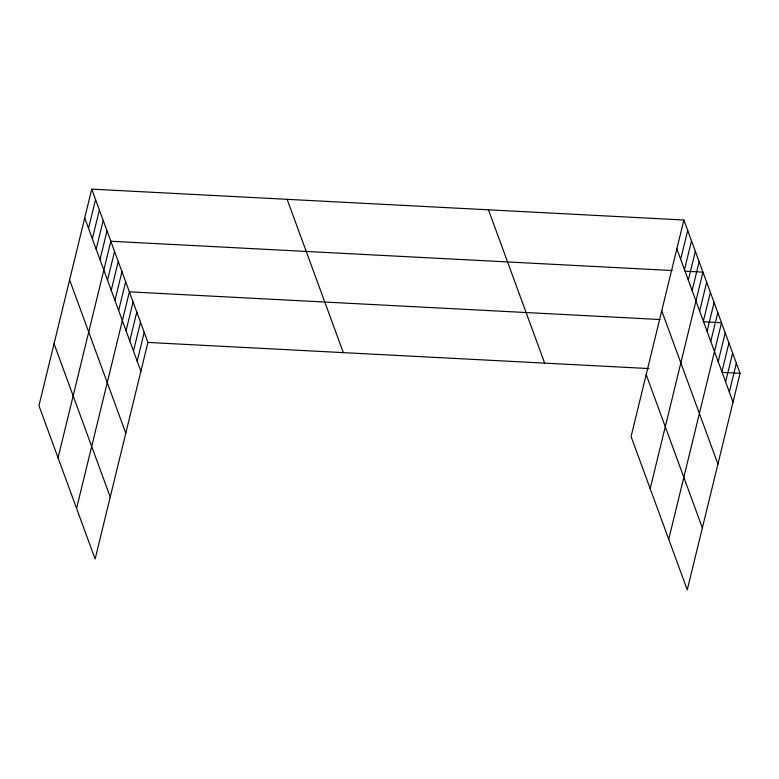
<?xml version="1.0" encoding="UTF-8"?>
<svg xmlns="http://www.w3.org/2000/svg" width="779" height="779" viewBox="0 0 779 779"><rect width="100%" height="100%" fill="white"/><g stroke="black" fill="none" stroke-linecap="round" stroke-linejoin="round"><path stroke-width="1.17" d="M91.737 189.131L38.95 405.684L95.126 558.991L147.913 342.439L91.737 189.131L683.874 220.009L740.05 373.316L687.263 589.869L631.087 436.561L683.874 220.009M88.533 228.374L95.564 199.56M92.35 238.802L99.381 209.979M96.177 249.222L103.198 220.408M99.994 259.65L107.015 230.837M58.055 457.809L110.842 241.256L672.18 270.527M107.521 280.197L114.552 251.374M111.231 290.314L118.252 261.491M114.941 300.431L121.962 271.608M118.642 310.548L125.672 281.725M76.585 508.395L129.382 291.843L659.93 319.517M126.062 330.783L133.082 301.96M129.772 340.9L136.792 312.087M133.472 351.017L140.502 322.204M137.182 361.135L144.212 332.321M680.671 259.251L687.691 230.438M684.488 269.68L691.509 240.857M688.305 280.099L695.335 251.286M692.132 290.528L699.153 261.715M650.183 488.686L702.97 272.134L685.208 271.209M699.659 311.074L706.68 282.251M703.359 321.191L710.39 292.368M707.069 331.309L714.1 302.486M710.779 341.426L717.8 312.603M668.723 539.272L721.51 322.72L703.749 321.795M718.189 361.66L725.22 332.837M721.899 371.778L728.93 342.955M725.609 381.895L732.63 353.082M729.319 392.012L736.34 363.199M147.913 342.439L648.858 368.555M722.289 372.391L740.05 373.316M676.844 248.832L733.029 402.13M661.741 310.782L717.926 464.08M646.181 374.611L702.366 527.909M488.472 209.824L544.648 363.121M287.139 199.327L343.325 352.624M84.716 217.954L140.892 371.252M69.613 279.904L125.789 433.202M54.053 343.734L110.228 497.031"/></g></svg>
